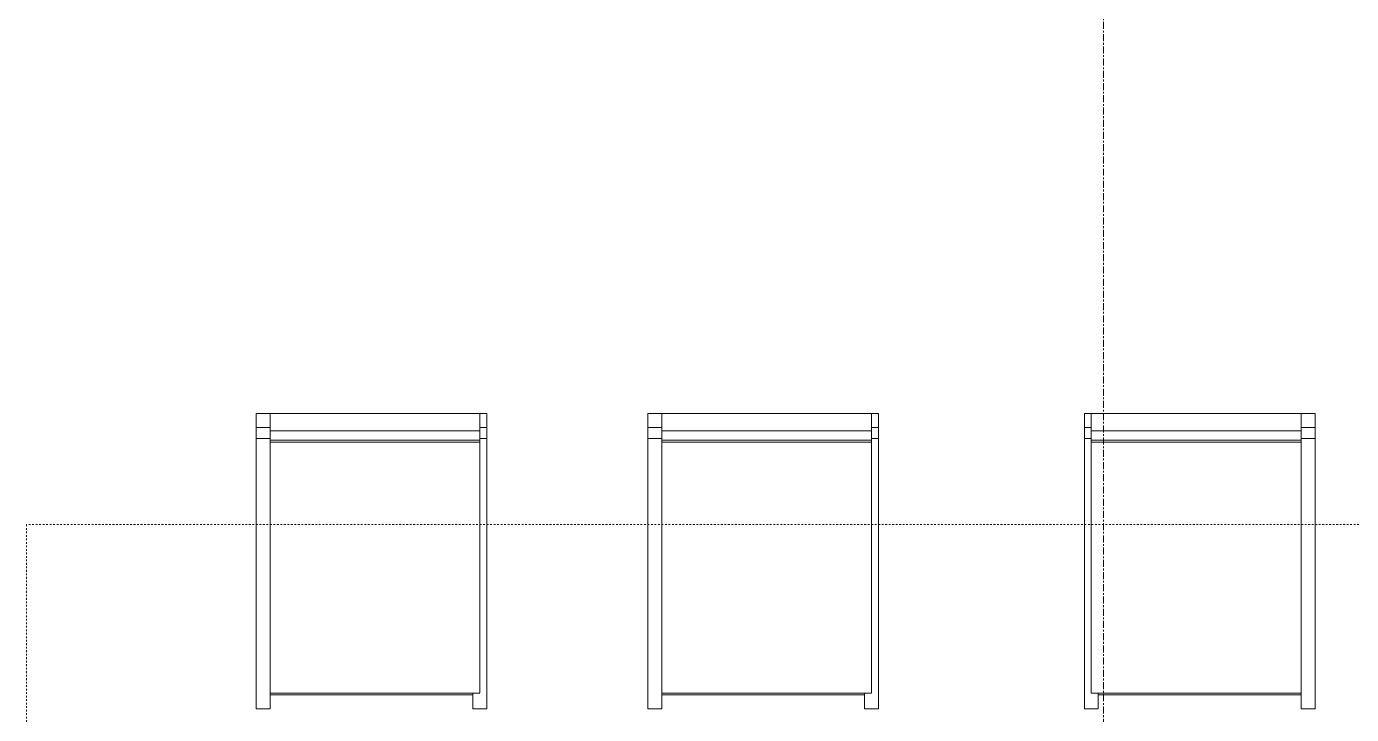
# Model space of a CAD drawing. Header units: inches. Extents: x -4217 to -1814, y 9706 to 12425.
# Drawn here: x -2250.3 to -2155.6, y 11959.7 to 12009 of the extents above; entities that cross this region are included whole.
import ezdxf

# ---------------------------------------------------------------- set-up
doc = ezdxf.new("R2010")
doc.units = ezdxf.units.IN
doc.header["$MEASUREMENT"] = 0
doc.linetypes.add('Dash', pattern=[0.25, 0.125, -0.125])
doc.linetypes.add('Grid Line 1_2_', pattern=[0.875, 0.5, -0.125, 0.125, -0.125])
for name, color, linetype, lineweight in [('I-FURN-1', 250, 'Continuous', 9), ('Q-CASE-HDLN-1', 250, 'Dash', 9), ('S-GRID-1', 1, 'Grid Line 1_2_', 9)]:
    doc.layers.add(name, color=color, linetype=linetype, lineweight=lineweight)

msp = doc.modelspace()

# ---------------------------------------------------------------- linework, layer by layer
at = {"layer": 'I-FURN-1'}
for p, q in [((-2232.91121, 11981.2709), (-2233.91121, 11981.2709)), ((-2233.91121, 11981.2709), (-2233.91121, 11980.28609)), ((-2232.91121, 11980.02986), (-2232.91121, 11981.2709)), ((-2217.91121, 11981.2709), (-2232.91121, 11981.2709)), ((-2217.41121, 11981.2709), (-2217.91121, 11981.2709)), ((-2217.91121, 11981.2709), (-2217.91121, 11980.02986)), ((-2217.41121, 11980.28609), (-2217.41121, 11981.2709)), ((-2204.91121, 11981.2709), (-2205.91121, 11981.2709)), ((-2205.91121, 11981.2709), (-2205.91121, 11980.28609)), ((-2204.91121, 11980.02986), (-2204.91121, 11981.2709)), ((-2189.91121, 11981.2709), (-2204.91121, 11981.2709)), ((-2189.41121, 11981.2709), (-2189.91121, 11981.2709)), ((-2189.91121, 11981.2709), (-2189.91121, 11980.02986)), ((-2189.41121, 11980.28609), (-2189.41121, 11981.2709)), ((-2174.18877, 11981.2709), (-2174.68877, 11981.2709)), ((-2174.68877, 11981.2709), (-2174.68877, 11980.28609)), ((-2174.18877, 11980.02986), (-2174.18877, 11981.2709)), ((-2159.18877, 11981.2709), (-2174.18877, 11981.2709)), ((-2159.18877, 11981.2709), (-2159.18877, 11980.02986)), ((-2158.18877, 11981.2709), (-2159.18877, 11981.2709)), ((-2158.18877, 11980.28609), (-2158.18877, 11981.2709)), ((-2233.91121, 11980.28609), (-2232.91121, 11980.28609)), ((-2233.91121, 11980.28609), (-2233.91121, 11979.49071)), ((-2217.91121, 11980.28609), (-2217.41121, 11980.28609)), ((-2217.41121, 11979.49071), (-2217.41121, 11980.28609)), ((-2205.91121, 11980.28609), (-2204.91121, 11980.28609)), ((-2205.91121, 11980.28609), (-2205.91121, 11979.49071)), ((-2189.91121, 11980.28609), (-2189.41121, 11980.28609)), ((-2189.41121, 11979.49071), (-2189.41121, 11980.28609)), ((-2174.68877, 11980.28609), (-2174.18877, 11980.28609)), ((-2174.68877, 11980.28609), (-2174.68877, 11979.49071)), ((-2159.18877, 11980.28609), (-2158.18877, 11980.28609)), ((-2158.18877, 11979.49071), (-2158.18877, 11980.28609)), ((-2233.91121, 11979.49071), (-2232.91121, 11979.49071)), ((-2233.91121, 11963.55299), (-2233.91121, 11979.49071)), ((-2232.91121, 11979.36501), (-2232.91121, 11980.02986)), ((-2217.91121, 11980.02986), (-2232.91121, 11980.02986)), ((-2232.91121, 11979.36501), (-2217.91121, 11979.36501)), ((-2232.91121, 11979.23648), (-2232.91121, 11979.36501)), ((-2217.91121, 11980.02986), (-2217.91121, 11979.36501)), ((-2217.91121, 11979.49071), (-2217.41121, 11979.49071)), ((-2217.91121, 11979.36501), (-2217.91121, 11979.23648)), ((-2217.41121, 11979.49071), (-2217.41121, 11963.55299)), ((-2205.91121, 11979.49071), (-2204.91121, 11979.49071)), ((-2205.91121, 11963.55299), (-2205.91121, 11979.49071)), ((-2204.91121, 11979.36501), (-2204.91121, 11980.02986)), ((-2189.91121, 11980.02986), (-2204.91121, 11980.02986)), ((-2204.91121, 11979.36501), (-2189.91121, 11979.36501)), ((-2204.91121, 11979.23648), (-2204.91121, 11979.36501)), ((-2189.91121, 11980.02986), (-2189.91121, 11979.36501)), ((-2189.91121, 11979.49071), (-2189.41121, 11979.49071)), ((-2189.91121, 11979.36501), (-2189.91121, 11979.23648)), ((-2189.41121, 11979.49071), (-2189.41121, 11963.55299)), ((-2174.68877, 11979.49071), (-2174.18877, 11979.49071)), ((-2174.68877, 11963.55299), (-2174.68877, 11979.49071)), ((-2174.18877, 11979.36501), (-2174.18877, 11980.02986)), ((-2159.18877, 11980.02986), (-2174.18877, 11980.02986)), ((-2174.18877, 11979.36501), (-2159.18877, 11979.36501)), ((-2174.18877, 11979.23648), (-2174.18877, 11979.36501)), ((-2159.18877, 11980.02986), (-2159.18877, 11979.36501)), ((-2159.18877, 11979.49071), (-2158.18877, 11979.49071)), ((-2159.18877, 11979.36501), (-2159.18877, 11979.23648)), ((-2158.18877, 11979.49071), (-2158.18877, 11963.55299)), ((-2232.91121, 11963.63717), (-2232.91121, 11979.23648)), ((-2232.91121, 11979.23648), (-2217.91121, 11979.23648)), ((-2217.91121, 11979.23648), (-2217.91121, 11963.63717)), ((-2204.91121, 11963.63717), (-2204.91121, 11979.23648)), ((-2204.91121, 11979.23648), (-2189.91121, 11979.23648)), ((-2189.91121, 11979.23648), (-2189.91121, 11963.63717)), ((-2174.18877, 11963.63717), (-2174.18877, 11979.23648)), ((-2174.18877, 11979.23648), (-2159.18877, 11979.23648)), ((-2159.18877, 11979.23648), (-2159.18877, 11963.63717)), ((-2233.91121, 11962.05674), (-2233.91121, 11963.55299)), ((-2232.91121, 11961.3845), (-2232.91121, 11963.63717)), ((-2217.91121, 11963.63717), (-2217.91121, 11961.3845)), ((-2217.41121, 11963.55299), (-2217.41121, 11962.05674)), ((-2205.91121, 11962.05674), (-2205.91121, 11963.55299)), ((-2204.91121, 11961.3845), (-2204.91121, 11963.63717)), ((-2189.91121, 11963.63717), (-2189.91121, 11961.3845)), ((-2189.41121, 11963.55299), (-2189.41121, 11962.05674)), ((-2174.68877, 11962.05674), (-2174.68877, 11963.55299)), ((-2174.18877, 11961.3845), (-2174.18877, 11963.63717)), ((-2159.18877, 11963.63717), (-2159.18877, 11961.3845)), ((-2158.18877, 11963.55299), (-2158.18877, 11962.05674)), ((-2233.91121, 11960.13799), (-2233.91121, 11962.05674)), ((-2232.91121, 11961.28454), (-2232.91121, 11961.3845)), ((-2232.91121, 11961.28454), (-2232.91121, 11961.21419)), ((-2232.91121, 11961.27192), (-2217.91121, 11961.27192)), ((-2218.41121, 11961.21419), (-2218.41121, 11961.28788)), ((-2217.91121, 11961.3845), (-2217.91121, 11961.28454)), ((-2217.41121, 11962.05674), (-2217.41121, 11960.13799)), ((-2205.91121, 11960.13799), (-2205.91121, 11962.05674)), ((-2204.91121, 11961.28454), (-2204.91121, 11961.3845)), ((-2204.91121, 11961.28454), (-2204.91121, 11961.21419)), ((-2204.91121, 11961.27192), (-2189.91121, 11961.27192)), ((-2190.41121, 11961.21419), (-2190.41121, 11961.28788)), ((-2189.91121, 11961.3845), (-2189.91121, 11961.28454)), ((-2189.41121, 11962.05674), (-2189.41121, 11960.13799)), ((-2174.68877, 11960.13799), (-2174.68877, 11962.05674)), ((-2174.18877, 11961.28454), (-2174.18877, 11961.3845)), ((-2174.18877, 11961.27192), (-2159.18877, 11961.27192)), ((-2173.68877, 11961.28788), (-2173.68877, 11961.21419)), ((-2159.18877, 11961.3845), (-2159.18877, 11961.28454)), ((-2159.18877, 11961.21419), (-2159.18877, 11961.28454)), ((-2158.18877, 11962.05674), (-2158.18877, 11960.13799)), ((-2232.91121, 11961.21419), (-2232.91121, 11961.13549)), ((-2218.41121, 11961.13549), (-2232.91121, 11961.13549)), ((-2232.91121, 11961.13549), (-2232.91121, 11960.13799)), ((-2218.41121, 11961.13549), (-2218.41121, 11961.21419)), ((-2218.41121, 11960.13799), (-2218.41121, 11961.13549)), ((-2204.91121, 11961.21419), (-2204.91121, 11961.13549)), ((-2190.41121, 11961.13549), (-2204.91121, 11961.13549)), ((-2204.91121, 11961.13549), (-2204.91121, 11960.13799)), ((-2190.41121, 11961.13549), (-2190.41121, 11961.21419)), ((-2190.41121, 11960.13799), (-2190.41121, 11961.13549)), ((-2173.68877, 11961.21419), (-2173.68877, 11961.13549)), ((-2173.68877, 11961.13549), (-2173.68877, 11960.13799)), ((-2159.18877, 11961.13549), (-2173.68877, 11961.13549)), ((-2159.18877, 11961.13549), (-2159.18877, 11961.21419)), ((-2159.18877, 11960.13799), (-2159.18877, 11961.13549)), ((-2233.91121, 11960.13799), (-2232.91121, 11960.13799)), ((-2218.41121, 11960.13799), (-2217.41121, 11960.13799)), ((-2205.91121, 11960.13799), (-2204.91121, 11960.13799)), ((-2190.41121, 11960.13799), (-2189.41121, 11960.13799)), ((-2174.68877, 11960.13799), (-2173.68877, 11960.13799)), ((-2159.18877, 11960.13799), (-2158.18877, 11960.13799))]:
    msp.add_line(p, q, dxfattribs=at)
at = {"layer": 'Q-CASE-HDLN-1'}
for p, q in [((-2250.33423, 11973.32991), (-2250.33423, 11929.95491)), ((-2112.79874, 11973.32991), (-2250.33423, 11973.32991))]:
    msp.add_line(p, q, dxfattribs=at)
at = {"layer": 'S-GRID-1'}
msp.add_line((-2173.32374, 9836.17969), (-2173.32374, 12376.79045), dxfattribs=at)

doc.saveas('drawing.dxf')
